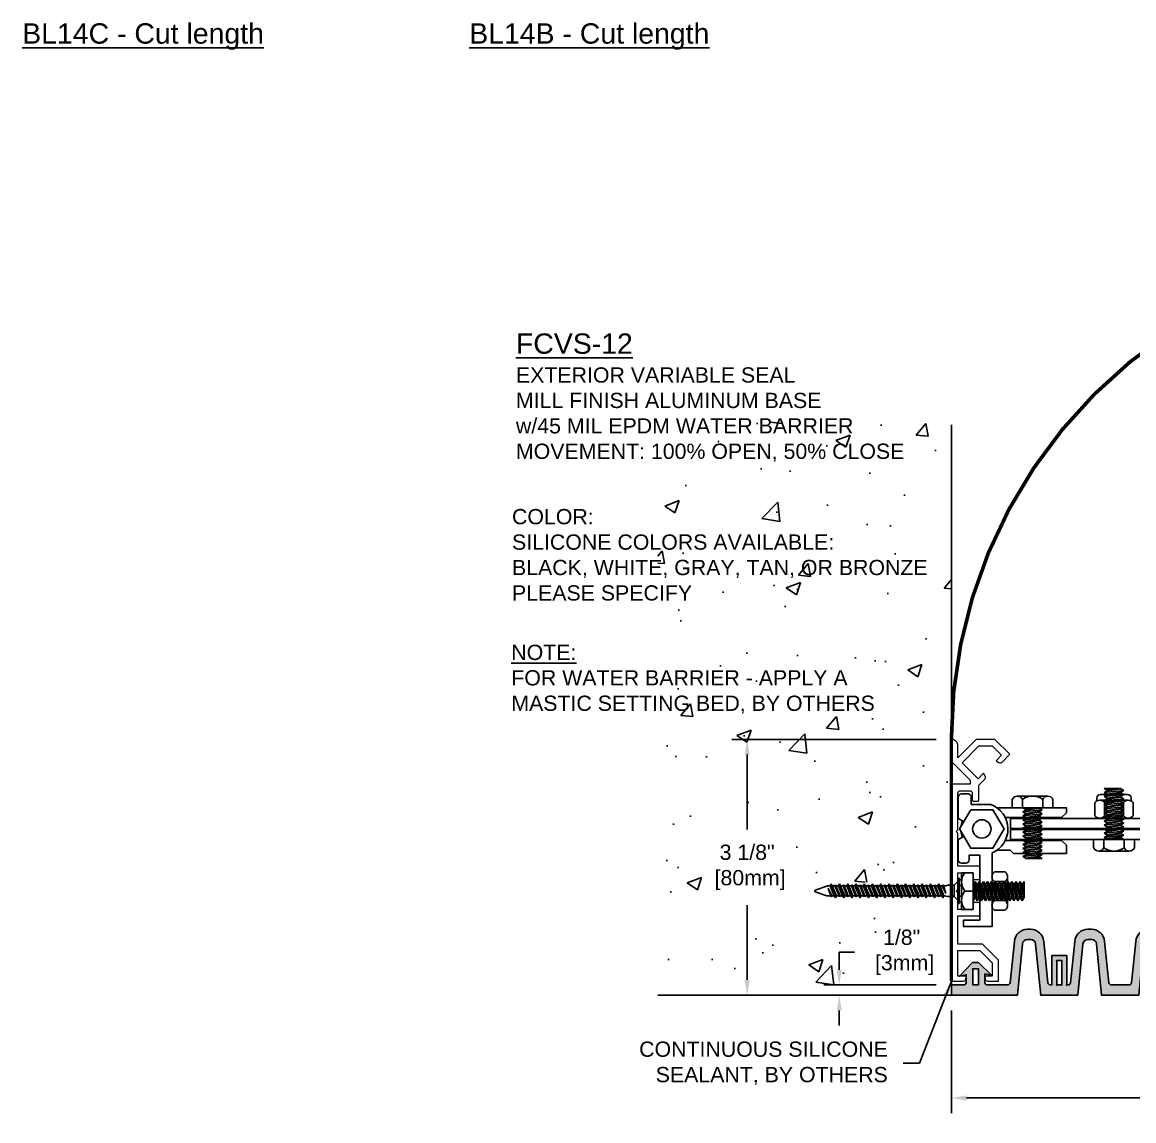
# Model space of a CAD drawing. Header units: inches. Extents: x 1.6 to 29.2, y -11.4 to 19.9.
# Drawn here: x 1.92 to 15.58, y -11.4 to 2.1 of the extents above; entities that cross this region are included whole.
import ezdxf

# ---------------------------------------------------------------- set-up
doc = ezdxf.new("R2010")
doc.units = ezdxf.units.IN
doc.header["$MEASUREMENT"] = 0
for name, color, linetype in [('Anchors', 4, 'Continuous'), ('Conditions', 1, 'Continuous'), ('Dimensions', 3, 'Continuous'), ('Fillers', 2, 'Continuous'), ('Metals', 7, 'Continuous'), ('Text', 2, 'Continuous')]:
    doc.layers.add(name, color=color, linetype=linetype)
doc.styles.add('Arial', font='arial.ttf')
doc.dimstyles.new('Arial', dxfattribs={"dimtxt": 0.1875, "dimasz": 0.1875, "dimexe": 0.1875, "dimexo": 0.1875, "dimgap": 0.1875, "dimtad": 0, "dimtih": 1, "dimtoh": 1, "dimdec": 4, "dimzin": 0, "dimdsep": 46, "dimlunit": 4, "dimtxsty": 'Arial', "dimcen": 0.1875, "dimadec": 0, "dimazin": 0, "dimtfac": 1, "dimtdec": 4, "dimtofl": 0, "dimtmove": 0, "dimatfit": 3, "dimfxl": 0, "dimfrac": 2, "dimtolj": 1, "dimtzin": 0, "dimarcsym": 0})

# ---------------------------------------------------------------- blocks, each defined once
blk = doc.blocks.new('*D0')
at = {"layer": 'Defpoints', "color": 0}
for p in [(13.334, -9.861), (25.334, -9.861), (25.334, -11.125)]:
    blk.add_point(p, dxfattribs=at)
at = {"layer": 'Dimensions', "color": 0, "lineweight": -2}
for p, q in [((13.334, -10.048), (13.334, -11.313)), ((25.334, -10.048), (25.334, -11.313)), ((13.522, -11.125), (18.582, -11.125)), ((25.147, -11.125), (20.087, -11.125))]:
    blk.add_line(p, q, dxfattribs=at)
at = {"layer": 'Dimensions', "color": 0}
for points in [[(13.522, -11.094), (13.522, -11.157), (13.334, -11.125)], [(25.147, -11.094), (25.147, -11.157), (25.334, -11.125)]]:
    blk.add_solid(points, dxfattribs=at)
at = {"layer": 'Dimensions', "color": 0, "insert": (19.334, -11.125), "char_height": 0.1875, "attachment_point": 5, "style": 'Arial'}
blk.add_mtext("\\A1;1'\\P [305mm]", dxfattribs=at)
blk = doc.blocks.new('*D1')
at = {"layer": 'Defpoints', "color": 0}
for p in [(11.956, -9.736), (13.334, -9.736), (13.334, -9.861)]:
    blk.add_point(p, dxfattribs=at)
at = {"layer": 'Dimensions', "color": 0, "lineweight": -2}
for p, q in [((11.956, -9.548), (11.956, -9.334)), ((11.956, -9.334), (12.143, -9.334)), ((13.147, -9.736), (11.768, -9.736)), ((13.147, -9.861), (11.768, -9.861)), ((11.956, -10.048), (11.956, -10.236))]:
    blk.add_line(p, q, dxfattribs=at)
at = {"layer": 'Dimensions', "color": 0}
for points in [[(11.925, -9.548), (11.987, -9.548), (11.956, -9.736)], [(11.925, -10.048), (11.987, -10.048), (11.956, -9.861)]]:
    blk.add_solid(points, dxfattribs=at)
at = {"layer": 'Dimensions', "color": 0, "insert": (12.723, -9.334), "char_height": 0.1875, "attachment_point": 5, "style": 'Arial'}
blk.add_mtext('\\A1;1/8"\\P [3mm]', dxfattribs=at)
blk = doc.blocks.new('*D2')
at = {"layer": 'Defpoints', "color": 0}
for p in [(10.824, -6.718), (13.334, -6.718), (13.334, -9.861)]:
    blk.add_point(p, dxfattribs=at)
at = {"layer": 'Dimensions', "color": 0, "lineweight": -2}
for p, q in [((13.147, -6.718), (10.637, -6.718)), ((10.824, -6.905), (10.824, -7.824)), ((10.824, -9.673), (10.824, -8.755)), ((13.147, -9.861), (10.637, -9.861))]:
    blk.add_line(p, q, dxfattribs=at)
at = {"layer": 'Dimensions', "color": 0}
for points in [[(10.793, -6.905), (10.856, -6.905), (10.824, -6.718)], [(10.793, -9.673), (10.856, -9.673), (10.824, -9.861)]]:
    blk.add_solid(points, dxfattribs=at)
at = {"layer": 'Dimensions', "color": 0, "insert": (10.824, -8.289), "char_height": 0.1875, "attachment_point": 5, "style": 'Arial'}
blk.add_mtext('\\A1;3 1/8"\\P [80mm]', dxfattribs=at)
blk = doc.blocks.new('VS600')
h = blk.add_hatch(color=256)
h.paths.add_polyline_path([(14.084, 0.748, -0.388264), (14.053, 0.776), (14.001, 1.289, 0.380339), (13.84, 1.432), (13.796, 1.432, 0.380339), (13.635, 1.289), (13.582, 0.776, -0.388264), (13.551, 0.748), (13.412, 0.748, -0.414214), (13.381, 0.779), (13.381, 0.873), (13.461, 0.858), (13.304, 1.023), (13.229, 1.023), (13.071, 0.868), (13.151, 0.883), (13.151, 0.779, -0.414214), (13.12, 0.748), (12.981, 0.748, -0.388264), (12.95, 0.776), (12.897, 1.289, 0.380339), (12.736, 1.432), (12.693, 1.432, 0.380339), (12.532, 1.289), (12.479, 0.776, -0.388264), (12.448, 0.748), (12.232, 0.748, -0.388264), (12.201, 0.776), (12.148, 1.289, 0.380339), (11.988, 1.432), (11.944, 1.432, 0.38034), (11.783, 1.289), (11.73, 0.776, -0.386279), (11.699, 0.748), (11.683, 0.748), (11.683, 1.11), (11.499, 1.11), (11.499, 0.748), (11.483, 0.748, -0.388264), (11.452, 0.776), (11.4, 1.289, 0.380339), (11.239, 1.432), (11.2, 1.432, 0.380339), (11.039, 1.289), (10.987, 0.776, -0.388264), (10.956, 0.748), (10.708, 0.748, -0.414214), (10.677, 0.779), (10.677, 0.883), (10.757, 0.868), (10.6, 1.023), (10.525, 1.023), (10.367, 0.858), (10.447, 0.873), (10.447, 0.779, -0.414214), (10.416, 0.748), (10.265, 0.748), (10.265, 0.623), (11.076, 0.623), (11.138, 1.251, -0.388879), (11.2, 1.307), (11.239, 1.307, -0.388879), (11.301, 1.251), (11.363, 0.623), (11.819, 0.623), (11.882, 1.251, -0.388879), (11.944, 1.307), (11.988, 1.307, -0.388879), (12.049, 1.251), (12.112, 0.623), (12.568, 0.623), (12.631, 1.251, -0.388879), (12.693, 1.307), (12.736, 1.307, -0.388879), (12.798, 1.251), (12.861, 0.623), (13.671, 0.623), (13.734, 1.251, -0.388879), (13.796, 1.307), (13.84, 1.307, -0.388879), (13.901, 1.251), (13.964, 0.623), (14.42, 0.623), (14.483, 1.251, -0.388879), (14.545, 1.307), (14.588, 1.307, -0.388879), (14.65, 1.251), (14.713, 0.623), (15.169, 0.623), (15.232, 1.251, -0.388879), (15.293, 1.307), (15.332, 1.307, -0.388879), (15.394, 1.251), (15.456, 0.623), (16.267, 0.623), (16.267, 0.748), (16.116, 0.748, -0.414214), (16.085, 0.779), (16.085, 0.873), (16.165, 0.858), (16.008, 1.023), (15.933, 1.023), (15.775, 0.868), (15.855, 0.883), (15.855, 0.779, -0.414214), (15.824, 0.748), (15.576, 0.748, -0.388264), (15.545, 0.776), (15.493, 1.289, 0.380339), (15.332, 1.432), (15.293, 1.432, 0.380339), (15.133, 1.289), (15.08, 0.776, -0.388264), (15.049, 0.748), (15.033, 0.748), (15.033, 1.11), (14.849, 1.11), (14.849, 0.748), (14.833, 0.748, -0.386279), (14.802, 0.776), (14.749, 1.289, 0.38034), (14.588, 1.432), (14.545, 1.432, 0.380339), (14.384, 1.289), (14.331, 0.776, -0.388264), (14.3, 0.748)])
h.paths.add_polyline_path([(14.911, 0.748), (14.971, 0.748), (14.971, 1.048), (14.911, 1.048)], flags=17)
h.paths.add_polyline_path([(13.301, 0.748), (13.301, 0.948), (13.231, 0.948), (13.231, 0.748)], flags=17)
h.paths.add_polyline_path([(15.935, 0.748), (16.005, 0.748), (16.005, 0.948), (15.935, 0.948)], flags=17)
h.paths.add_polyline_path([(11.621, 0.748), (11.621, 1.048), (11.561, 1.048), (11.561, 0.748)], flags=17)
h.paths.add_polyline_path([(10.597, 0.748), (10.597, 0.948), (10.527, 0.948), (10.527, 0.748)], flags=17)
blk.add_lwpolyline([(14.833, 0.748, -0.386279), (14.802, 0.776), (14.75, 1.284, 0.388879), (14.588, 1.432), (14.545, 1.432, 0.388879), (14.383, 1.284), (14.331, 0.776, -0.388264), (14.3, 0.748), (14.084, 0.748, -0.388264), (14.053, 0.776), (14.001, 1.284, 0.388879), (13.84, 1.432), (13.796, 1.432, 0.388879), (13.634, 1.284), (13.582, 0.776, -0.388264), (13.551, 0.748), (13.412, 0.748, -0.414214), (13.381, 0.779), (13.381, 0.873), (13.461, 0.858), (13.304, 1.023), (13.229, 1.023), (13.071, 0.868), (13.151, 0.883), (13.151, 0.779, -0.414214), (13.12, 0.748), (12.981, 0.748, -0.388264), (12.95, 0.776), (12.898, 1.284, 0.388879), (12.736, 1.432), (12.693, 1.432, 0.388879), (12.531, 1.284), (12.479, 0.776, -0.388264), (12.448, 0.748), (12.232, 0.748, -0.388264), (12.201, 0.776), (12.149, 1.284, 0.388879), (11.988, 1.432), (11.944, 1.432, 0.388879), (11.782, 1.284), (11.73, 0.776, -0.386279), (11.699, 0.748), (11.683, 0.748), (11.683, 1.11), (11.499, 1.11), (11.499, 0.748), (11.483, 0.748, -0.388264), (11.452, 0.776), (11.4, 1.284, 0.388879), (11.239, 1.432), (11.2, 1.432, 0.388879), (11.039, 1.284), (10.987, 0.776, -0.388264), (10.956, 0.748), (10.708, 0.748, -0.414214), (10.677, 0.779), (10.677, 0.883), (10.757, 0.868), (10.6, 1.023), (10.525, 1.023), (10.367, 0.858), (10.447, 0.873), (10.447, 0.779, -0.414214), (10.416, 0.748), (10.265, 0.748), (10.265, 0.623), (11.076, 0.623), (11.138, 1.251, -0.388879), (11.2, 1.307), (11.239, 1.307, -0.388879), (11.301, 1.251), (11.363, 0.623), (11.819, 0.623), (11.882, 1.251, -0.388879), (11.944, 1.307), (11.988, 1.307, -0.388879), (12.049, 1.251), (12.112, 0.623), (12.568, 0.623), (12.631, 1.251, -0.388879), (12.693, 1.307), (12.736, 1.307, -0.388879), (12.798, 1.251), (12.861, 0.623), (13.671, 0.623), (13.734, 1.251, -0.388879), (13.796, 1.307), (13.84, 1.307, -0.388879), (13.901, 1.251), (13.964, 0.623), (14.42, 0.623), (14.483, 1.251, -0.388879), (14.545, 1.307), (14.588, 1.307, -0.388879), (14.65, 1.251), (14.713, 0.623), (15.169, 0.623), (15.232, 1.251, -0.388879), (15.293, 1.307), (15.332, 1.307, -0.388879), (15.394, 1.251), (15.456, 0.623), (16.267, 0.623), (16.267, 0.748), (16.116, 0.748, -0.414214), (16.085, 0.779), (16.085, 0.873), (16.165, 0.858), (16.008, 1.023), (15.933, 1.023), (15.775, 0.868), (15.855, 0.883), (15.855, 0.779, -0.414214), (15.824, 0.748), (15.576, 0.748, -0.388264), (15.545, 0.776), (15.493, 1.284, 0.388879), (15.332, 1.432), (15.293, 1.432, 0.388879), (15.132, 1.284), (15.08, 0.776, -0.388264), (15.049, 0.748), (15.033, 0.748), (15.033, 1.11), (14.849, 1.11), (14.849, 0.748)], format="xyb", close=True)
for points in [[(11.561, 0.748), (11.621, 0.748), (11.621, 1.048), (11.561, 1.048)], [(14.971, 0.748), (14.911, 0.748), (14.911, 1.048), (14.971, 1.048)], [(10.527, 0.748), (10.597, 0.748), (10.597, 0.948), (10.527, 0.948)], [(13.301, 0.748), (13.231, 0.748), (13.231, 0.948), (13.301, 0.948)], [(16.005, 0.748), (15.935, 0.748), (15.935, 0.948), (16.005, 0.948)]]:
    blk.add_lwpolyline(points, close=True)
at = {"color": 0, "linetype": 'ByBlock'}
for p in [(11.825, 1.381), (12.037, 1.282), (14.483, 1.251), (11.683, 1.11), (11.561, 1.048), (11.621, 1.048), (10.367, 0.858), (10.757, 0.868), (11.561, 0.748), (11.561, 0.748), (11.561, 0.748), (11.621, 0.748), (11.621, 0.748), (11.683, 0.748), (11.683, 0.748), (10.265, 0.623), (10.265, 0.623), (11.076, 0.623), (11.076, 0.623), (11.363, 0.623), (11.363, 0.623), (12.112, 0.623), (12.112, 0.623), (12.568, 0.623), (12.568, 0.623), (12.861, 0.623), (12.861, 0.623), (13.671, 0.623), (13.964, 0.623), (14.42, 0.623), (14.42, 0.623), (14.42, 0.623), (14.713, 0.623), (14.713, 0.623), (15.169, 0.623), (15.169, 0.623), (15.456, 0.623), (16.267, 0.623)]:
    blk.add_point(p, dxfattribs=at)
blk = doc.blocks.new('H1458S')
for p, q in [((-0.188, 0.144), (0.187, 0.144)), ((-0.25, 0.104), (-0.25, 0)), ((-0.25, 0), (0.25, 0)), ((-0.125, 0), (-0.125, 0.104)), ((-0.119, 0), (-0.085, -0.02)), ((-0.085, -0.02), (0.048, 0)), ((0.125, 0), (0.125, 0.104)), ((0.25, 0.104), (0.25, 0)), ((-0.119, -0.05), (0.119, -0.025)), ((-0.119, -0.05), (-0.085, -0.03)), ((-0.119, -0.05), (-0.085, -0.07)), ((-0.119, -0.1), (0.119, -0.075)), ((-0.119, -0.1), (-0.085, -0.08)), ((-0.119, -0.1), (-0.085, -0.12)), ((-0.119, -0.15), (0.119, -0.125)), ((-0.119, -0.15), (-0.085, -0.13)), ((-0.085, -0.03), (0.085, -0.005)), ((-0.085, -0.02), (-0.085, -0.03)), ((-0.085, -0.07), (0.085, -0.045)), ((-0.085, -0.08), (0.085, -0.055)), ((-0.085, -0.07), (-0.085, -0.08)), ((-0.085, -0.12), (0.085, -0.095)), ((-0.085, -0.13), (0.085, -0.105)), ((-0.085, -0.12), (-0.085, -0.13)), ((0.094, 0), (0.085, -0.005)), ((0.119, -0.025), (0.085, -0.005)), ((0.119, -0.025), (0.085, -0.045)), ((0.085, -0.045), (0.085, -0.055)), ((0.119, -0.075), (0.085, -0.055)), ((0.119, -0.075), (0.085, -0.095)), ((0.085, -0.095), (0.085, -0.105)), ((0.119, -0.125), (0.085, -0.105)), ((0.119, -0.125), (0.085, -0.145)), ((-0.119, -0.15), (-0.085, -0.17)), ((-0.119, -0.2), (0.119, -0.175)), ((-0.119, -0.2), (-0.085, -0.18)), ((-0.119, -0.2), (-0.085, -0.22)), ((-0.119, -0.25), (0.119, -0.225)), ((-0.119, -0.25), (-0.085, -0.23)), ((-0.119, -0.25), (-0.085, -0.27)), ((-0.085, -0.17), (0.085, -0.145)), ((-0.085, -0.18), (0.085, -0.155)), ((-0.085, -0.17), (-0.085, -0.18)), ((-0.085, -0.22), (0.085, -0.195)), ((-0.085, -0.23), (0.085, -0.205)), ((-0.085, -0.22), (-0.085, -0.23)), ((-0.085, -0.27), (0.085, -0.245)), ((-0.085, -0.28), (0.085, -0.255)), ((-0.085, -0.27), (-0.085, -0.28)), ((0.085, -0.145), (0.085, -0.155)), ((0.119, -0.175), (0.085, -0.155)), ((0.119, -0.175), (0.085, -0.195)), ((0.085, -0.195), (0.085, -0.205)), ((0.119, -0.225), (0.085, -0.205)), ((0.119, -0.225), (0.085, -0.245)), ((0.085, -0.245), (0.085, -0.255)), ((0.119, -0.275), (0.085, -0.255)), ((-0.119, -0.3), (0.119, -0.275)), ((-0.119, -0.3), (-0.085, -0.28)), ((-0.119, -0.3), (-0.085, -0.32)), ((-0.119, -0.35), (0.119, -0.325)), ((-0.119, -0.35), (-0.085, -0.33)), ((-0.119, -0.35), (-0.085, -0.37)), ((-0.119, -0.4), (0.119, -0.375)), ((-0.119, -0.4), (-0.085, -0.38)), ((-0.119, -0.4), (-0.085, -0.42)), ((-0.085, -0.32), (0.085, -0.295)), ((-0.085, -0.33), (0.085, -0.305)), ((-0.085, -0.32), (-0.085, -0.33)), ((-0.085, -0.37), (0.085, -0.345)), ((-0.085, -0.38), (0.085, -0.355)), ((-0.085, -0.37), (-0.085, -0.38)), ((-0.085, -0.42), (0.085, -0.395)), ((-0.085, -0.43), (0.085, -0.405)), ((0.119, -0.275), (0.085, -0.295)), ((0.085, -0.295), (0.085, -0.305)), ((0.119, -0.325), (0.085, -0.305)), ((0.119, -0.325), (0.085, -0.345)), ((0.085, -0.345), (0.085, -0.355)), ((0.119, -0.375), (0.085, -0.355)), ((0.119, -0.375), (0.085, -0.395)), ((0.085, -0.395), (0.085, -0.405)), ((0.119, -0.425), (0.085, -0.405)), ((-0.119, -0.45), (0.119, -0.425)), ((-0.119, -0.45), (-0.085, -0.43)), ((-0.119, -0.45), (-0.085, -0.47)), ((-0.119, -0.5), (0.119, -0.475)), ((-0.119, -0.5), (-0.085, -0.48)), ((-0.119, -0.5), (-0.085, -0.52)), ((-0.119, -0.55), (0.119, -0.525)), ((-0.119, -0.55), (-0.085, -0.53)), ((-0.085, -0.42), (-0.085, -0.43)), ((-0.085, -0.47), (0.085, -0.445)), ((-0.085, -0.48), (0.085, -0.455)), ((-0.085, -0.47), (-0.085, -0.48)), ((-0.085, -0.52), (0.085, -0.495)), ((-0.085, -0.53), (0.085, -0.505)), ((-0.085, -0.52), (-0.085, -0.53)), ((-0.085, -0.57), (0.085, -0.545)), ((0.119, -0.425), (0.085, -0.445)), ((0.085, -0.445), (0.085, -0.455)), ((0.119, -0.475), (0.085, -0.455)), ((0.119, -0.475), (0.085, -0.495)), ((0.085, -0.495), (0.085, -0.505)), ((0.119, -0.525), (0.085, -0.505)), ((0.119, -0.525), (0.085, -0.545)), ((0.085, -0.545), (0.085, -0.555)), ((-0.119, -0.55), (-0.085, -0.57)), ((-0.119, -0.6), (0.119, -0.575)), ((-0.119, -0.6), (-0.085, -0.58)), ((-0.119, -0.6), (-0.085, -0.62)), ((-0.085, -0.58), (0.085, -0.555)), ((-0.085, -0.57), (-0.085, -0.58)), ((-0.085, -0.62), (0.085, -0.595)), ((-0.085, -0.62), (-0.085, -0.625)), ((-0.085, -0.625), (0.119, -0.625)), ((-0.048, -0.625), (0.085, -0.605)), ((0.119, -0.575), (0.085, -0.555)), ((0.119, -0.575), (0.085, -0.595)), ((0.085, -0.595), (0.085, -0.605)), ((0.119, -0.625), (0.085, -0.605))]:
    blk.add_line(p, q)
for centre, radius, start, end in [((-0.188, 0.075), 0.0688, 24.7615, 155.2385), ((0, -0.071), 0.215, 54.5107, 125.4893), ((0.187, 0.075), 0.0688, 24.7615, 155.2385)]:
    blk.add_arc(centre, radius, start, end)
blk = doc.blocks.new('HN14S')
for p, q in [((-0.176, 0), (0.176, 0)), ((-0.234, -0.161), (-0.234, -0.03)), ((-0.117, -0.161), (-0.117, -0.03)), ((0.117, -0.161), (0.117, -0.03)), ((0.235, -0.161), (0.235, -0.03)), ((-0.176, -0.191), (0.176, -0.191))]:
    blk.add_line(p, q)
for centre, radius, start, end in [((-0.176, -0.072), 0.0723, 35.7751, 144.2249), ((0, -0.244), 0.244, 61.2813, 118.7187), ((0.176, -0.072), 0.0723, 35.7751, 144.2249), ((-0.176, -0.119), 0.0723, 215.7751, 324.2249), ((0, 0.053), 0.244, 241.2813, 298.7187), ((0.176, -0.119), 0.0723, 215.7751, 324.2249)]:
    blk.add_arc(centre, radius, start, end)
blk = doc.blocks.new('H1458 TURNED')
for p, q in [((2.003, 22.663), (1.859, 22.663)), ((1.859, 22.213), (1.859, 22.663)), ((2.003, 22.213), (2.003, 22.663)), ((2.028, 22.557), (2.009, 22.523)), ((2.028, 22.557), (2.048, 22.523)), ((2.053, 22.319), (2.028, 22.557)), ((2.078, 22.557), (2.059, 22.523)), ((2.078, 22.557), (2.098, 22.523)), ((2.103, 22.319), (2.078, 22.557)), ((2.128, 22.557), (2.109, 22.523)), ((2.128, 22.557), (2.148, 22.523)), ((2.153, 22.319), (2.128, 22.557)), ((2.178, 22.557), (2.159, 22.523)), ((2.178, 22.557), (2.198, 22.523)), ((2.203, 22.319), (2.178, 22.557)), ((2.228, 22.557), (2.209, 22.523)), ((2.228, 22.557), (2.248, 22.523)), ((2.253, 22.319), (2.228, 22.557)), ((2.278, 22.557), (2.259, 22.523)), ((2.278, 22.557), (2.298, 22.523)), ((2.303, 22.319), (2.278, 22.557)), ((2.328, 22.557), (2.309, 22.523)), ((2.328, 22.557), (2.348, 22.523)), ((2.353, 22.319), (2.328, 22.557)), ((2.378, 22.557), (2.359, 22.523)), ((2.378, 22.557), (2.398, 22.523)), ((2.403, 22.319), (2.378, 22.557)), ((2.428, 22.557), (2.409, 22.523)), ((2.428, 22.557), (2.448, 22.523)), ((2.453, 22.319), (2.428, 22.557)), ((2.478, 22.557), (2.459, 22.523)), ((2.478, 22.557), (2.498, 22.523)), ((2.503, 22.319), (2.478, 22.557)), ((2.528, 22.557), (2.509, 22.523)), ((2.528, 22.557), (2.548, 22.523)), ((2.553, 22.319), (2.528, 22.557)), ((2.578, 22.557), (2.559, 22.523)), ((2.578, 22.557), (2.598, 22.523)), ((2.603, 22.319), (2.578, 22.557)), ((2.628, 22.557), (2.609, 22.523)), ((2.628, 22.353), (2.628, 22.557)), ((1.899, 22.438), (2.003, 22.438)), ((2.003, 22.532), (2.009, 22.523)), ((2.023, 22.353), (2.003, 22.486)), ((2.034, 22.353), (2.009, 22.523)), ((2.073, 22.353), (2.048, 22.523)), ((2.048, 22.523), (2.059, 22.523)), ((2.084, 22.353), (2.059, 22.523)), ((2.123, 22.353), (2.098, 22.523)), ((2.098, 22.523), (2.109, 22.523)), ((2.134, 22.353), (2.109, 22.523)), ((2.173, 22.353), (2.148, 22.523)), ((2.148, 22.523), (2.159, 22.523)), ((2.184, 22.353), (2.159, 22.523)), ((2.223, 22.353), (2.198, 22.523)), ((2.198, 22.523), (2.209, 22.523)), ((2.234, 22.353), (2.209, 22.523)), ((2.273, 22.353), (2.248, 22.523)), ((2.248, 22.523), (2.259, 22.523)), ((2.284, 22.353), (2.259, 22.523)), ((2.298, 22.523), (2.309, 22.523)), ((2.323, 22.353), (2.298, 22.523)), ((2.334, 22.353), (2.309, 22.523)), ((2.373, 22.353), (2.348, 22.523)), ((2.348, 22.523), (2.359, 22.523)), ((2.384, 22.353), (2.359, 22.523)), ((2.423, 22.353), (2.398, 22.523)), ((2.398, 22.523), (2.409, 22.523)), ((2.434, 22.353), (2.409, 22.523)), ((2.473, 22.353), (2.448, 22.523)), ((2.448, 22.523), (2.459, 22.523)), ((2.484, 22.353), (2.459, 22.523)), ((2.523, 22.353), (2.498, 22.523)), ((2.498, 22.523), (2.509, 22.523)), ((2.534, 22.353), (2.509, 22.523)), ((2.573, 22.353), (2.548, 22.523)), ((2.548, 22.523), (2.559, 22.523)), ((2.584, 22.353), (2.559, 22.523)), ((2.598, 22.523), (2.609, 22.523)), ((2.623, 22.353), (2.598, 22.523)), ((2.628, 22.389), (2.609, 22.523)), ((2.003, 22.319), (2.023, 22.353)), ((2.023, 22.353), (2.034, 22.353)), ((2.053, 22.319), (2.034, 22.353)), ((2.053, 22.319), (2.073, 22.353)), ((2.073, 22.353), (2.084, 22.353)), ((2.103, 22.319), (2.084, 22.353)), ((2.103, 22.319), (2.123, 22.353)), ((2.123, 22.353), (2.134, 22.353)), ((2.153, 22.319), (2.134, 22.353)), ((2.153, 22.319), (2.173, 22.353)), ((2.173, 22.353), (2.184, 22.353)), ((2.203, 22.319), (2.184, 22.353)), ((2.203, 22.319), (2.223, 22.353)), ((2.223, 22.353), (2.234, 22.353)), ((2.253, 22.319), (2.234, 22.353)), ((2.253, 22.319), (2.273, 22.353)), ((2.273, 22.353), (2.284, 22.353)), ((2.303, 22.319), (2.284, 22.353)), ((2.303, 22.319), (2.323, 22.353)), ((2.323, 22.353), (2.334, 22.353)), ((2.353, 22.319), (2.334, 22.353)), ((2.353, 22.319), (2.373, 22.353)), ((2.373, 22.353), (2.384, 22.353)), ((2.403, 22.319), (2.384, 22.353)), ((2.403, 22.319), (2.423, 22.353)), ((2.423, 22.353), (2.434, 22.353)), ((2.453, 22.319), (2.434, 22.353)), ((2.453, 22.319), (2.473, 22.353)), ((2.473, 22.353), (2.484, 22.353)), ((2.503, 22.319), (2.484, 22.353)), ((2.503, 22.319), (2.523, 22.353)), ((2.523, 22.353), (2.534, 22.353)), ((2.553, 22.319), (2.534, 22.353)), ((2.553, 22.319), (2.573, 22.353)), ((2.573, 22.353), (2.584, 22.353)), ((2.603, 22.319), (2.584, 22.353)), ((2.603, 22.319), (2.623, 22.353)), ((2.623, 22.353), (2.628, 22.353)), ((2.003, 22.213), (1.859, 22.213)), ((2.003, 22.213), (1.899, 22.213))]:
    blk.add_line(p, q)
for centre in [(2.036, 22.551), (2.036, 22.326)]:
    blk.add_arc(centre, 0.177, 140.4539, 219.5461)
blk = doc.blocks.new('TH316134 BEYOND')
for p, q in [((-0.157, 0.019), (0.157, 0.019)), ((-0.157, 0), (-0.157, 0.019)), ((-0.157, 0), (0.157, 0)), ((-0.135, 0.029), (-0.134, 0.046)), ((-0.115, 0), (-0.07, -0.045)), ((-0.065, 0.019), (-0.065, 0.046)), ((0.064, 0.019), (0.064, 0.046)), ((0.115, 0), (0.07, -0.045)), ((0.135, 0.029), (0.134, 0.046)), ((0.157, 0.019), (0.157, 0)), ((-0.07, -0.045), (0.07, -0.045)), ((-0.07, -0.045), (-0.07, -0.112)), ((-0.069, -0.122), (-0.063, -0.148)), ((0.069, -0.122), (0.063, -0.148)), ((0.07, -0.045), (0.07, -0.112)), ((-0.086, -0.234), (0.086, -0.184)), ((-0.086, -0.234), (-0.062, -0.221)), ((-0.086, -0.234), (-0.062, -0.247)), ((-0.074, -0.184), (0.032, -0.147)), ((-0.074, -0.184), (-0.062, -0.177)), ((-0.074, -0.184), (-0.062, -0.19)), ((-0.074, -0.285), (0.074, -0.234)), ((0.032, -0.147), (-0.062, -0.19)), ((-0.062, -0.177), (0.032, -0.147)), ((-0.062, -0.157), (-0.062, -0.177)), ((0.062, -0.171), (-0.062, -0.221)), ((-0.062, -0.19), (-0.062, -0.221)), ((0.062, -0.197), (-0.062, -0.247)), ((-0.062, -0.279), (0.062, -0.228)), ((0.062, -0.241), (-0.062, -0.291)), ((-0.062, -0.247), (-0.062, -0.279)), ((0.062, -0.272), (-0.062, -0.323)), ((0.062, -0.157), (0.062, -0.171)), ((0.086, -0.184), (0.062, -0.171)), ((0.086, -0.184), (0.062, -0.197)), ((0.062, -0.197), (0.062, -0.228)), ((0.074, -0.234), (0.062, -0.228)), ((0.074, -0.234), (0.062, -0.241)), ((0.062, -0.241), (0.062, -0.272)), ((0.086, -0.285), (0.062, -0.272)), ((-0.086, -0.336), (0.086, -0.285)), ((-0.086, -0.336), (-0.062, -0.323)), ((-0.086, -0.336), (-0.062, -0.349)), ((-0.086, -0.437), (0.086, -0.387)), ((-0.074, -0.285), (-0.062, -0.279)), ((-0.074, -0.285), (-0.062, -0.291)), ((-0.074, -0.387), (0.074, -0.336)), ((-0.074, -0.387), (-0.062, -0.381)), ((-0.074, -0.387), (-0.062, -0.393)), ((-0.062, -0.291), (-0.062, -0.323)), ((0.062, -0.298), (-0.062, -0.349)), ((-0.062, -0.381), (0.062, -0.33)), ((0.062, -0.342), (-0.062, -0.393)), ((-0.062, -0.349), (-0.062, -0.381)), ((0.062, -0.374), (-0.062, -0.425)), ((-0.062, -0.393), (-0.062, -0.425)), ((0.062, -0.4), (-0.062, -0.45)), ((0.086, -0.285), (0.062, -0.298)), ((0.062, -0.298), (0.062, -0.33)), ((0.074, -0.336), (0.062, -0.33)), ((0.074, -0.336), (0.062, -0.342)), ((0.062, -0.342), (0.062, -0.374)), ((0.086, -0.387), (0.062, -0.374)), ((0.086, -0.387), (0.062, -0.4)), ((0.062, -0.4), (0.062, -0.431)), ((-0.086, -0.437), (-0.062, -0.425)), ((-0.086, -0.437), (-0.062, -0.45)), ((-0.086, -0.539), (0.086, -0.488)), ((-0.086, -0.539), (-0.062, -0.526)), ((-0.086, -0.539), (-0.062, -0.552)), ((-0.074, -0.488), (0.074, -0.437)), ((-0.074, -0.488), (-0.062, -0.482)), ((-0.074, -0.488), (-0.062, -0.494)), ((-0.074, -0.59), (0.074, -0.539)), ((-0.062, -0.482), (0.062, -0.431)), ((0.062, -0.444), (-0.062, -0.494)), ((-0.062, -0.45), (-0.062, -0.482)), ((0.062, -0.475), (-0.062, -0.526)), ((-0.062, -0.494), (-0.062, -0.526)), ((0.062, -0.501), (-0.062, -0.552)), ((-0.062, -0.584), (0.062, -0.533)), ((0.062, -0.545), (-0.062, -0.596)), ((0.074, -0.437), (0.062, -0.431)), ((0.074, -0.437), (0.062, -0.444)), ((0.062, -0.444), (0.062, -0.475)), ((0.086, -0.488), (0.062, -0.475)), ((0.086, -0.488), (0.062, -0.501)), ((0.062, -0.501), (0.062, -0.533)), ((0.074, -0.539), (0.062, -0.533)), ((0.074, -0.539), (0.062, -0.545)), ((0.062, -0.545), (0.062, -0.577)), ((-0.086, -0.641), (0.086, -0.59)), ((-0.086, -0.641), (-0.062, -0.628)), ((-0.086, -0.641), (-0.062, -0.654)), ((-0.074, -0.59), (-0.062, -0.584)), ((-0.074, -0.59), (-0.062, -0.596)), ((-0.074, -0.691), (0.074, -0.641)), ((-0.062, -0.552), (-0.062, -0.584)), ((0.062, -0.577), (-0.062, -0.628)), ((-0.062, -0.596), (-0.062, -0.628)), ((0.062, -0.603), (-0.062, -0.654)), ((-0.062, -0.685), (0.062, -0.634)), ((0.062, -0.647), (-0.062, -0.698)), ((-0.062, -0.654), (-0.062, -0.685)), ((0.062, -0.678), (-0.062, -0.729)), ((0.086, -0.59), (0.062, -0.577)), ((0.086, -0.59), (0.062, -0.603)), ((0.062, -0.603), (0.062, -0.634)), ((0.074, -0.641), (0.062, -0.634)), ((0.074, -0.641), (0.062, -0.647)), ((0.062, -0.647), (0.062, -0.678)), ((0.086, -0.691), (0.062, -0.678)), ((-0.086, -0.742), (0.086, -0.691)), ((-0.086, -0.742), (-0.062, -0.729)), ((-0.086, -0.742), (-0.062, -0.755)), ((-0.086, -0.844), (0.086, -0.793)), ((-0.074, -0.691), (-0.062, -0.685)), ((-0.074, -0.691), (-0.062, -0.698)), ((-0.074, -0.793), (0.074, -0.742)), ((-0.074, -0.793), (-0.062, -0.787)), ((-0.074, -0.793), (-0.062, -0.799)), ((-0.062, -0.698), (-0.062, -0.729)), ((0.062, -0.704), (-0.062, -0.755)), ((-0.062, -0.787), (0.062, -0.736)), ((0.062, -0.748), (-0.062, -0.799)), ((-0.062, -0.755), (-0.062, -0.787)), ((0.062, -0.78), (-0.062, -0.831)), ((-0.062, -0.799), (-0.062, -0.831)), ((0.062, -0.806), (-0.062, -0.857)), ((0.086, -0.691), (0.062, -0.704)), ((0.062, -0.704), (0.062, -0.736)), ((0.074, -0.742), (0.062, -0.736)), ((0.074, -0.742), (0.062, -0.748)), ((0.062, -0.748), (0.062, -0.78)), ((0.086, -0.793), (0.062, -0.78)), ((0.086, -0.793), (0.062, -0.806)), ((0.062, -0.806), (0.062, -0.838)), ((-0.086, -0.844), (-0.062, -0.831)), ((-0.086, -0.844), (-0.062, -0.857)), ((-0.086, -0.945), (0.086, -0.895)), ((-0.086, -0.945), (-0.062, -0.932)), ((-0.086, -0.945), (-0.062, -0.958)), ((-0.074, -0.895), (0.074, -0.844)), ((-0.074, -0.895), (-0.062, -0.888)), ((-0.074, -0.895), (-0.062, -0.901)), ((-0.074, -0.996), (0.074, -0.945)), ((-0.062, -0.888), (0.062, -0.838)), ((0.062, -0.85), (-0.062, -0.901)), ((-0.062, -0.857), (-0.062, -0.888)), ((0.062, -0.882), (-0.062, -0.932)), ((-0.062, -0.901), (-0.062, -0.932)), ((0.062, -0.907), (-0.062, -0.958)), ((-0.062, -0.99), (0.062, -0.939)), ((0.062, -0.951), (-0.062, -1.002)), ((0.074, -0.844), (0.062, -0.838)), ((0.074, -0.844), (0.062, -0.85)), ((0.062, -0.85), (0.062, -0.882)), ((0.086, -0.895), (0.062, -0.882)), ((0.086, -0.895), (0.062, -0.907)), ((0.062, -0.907), (0.062, -0.939)), ((0.074, -0.945), (0.062, -0.939)), ((0.074, -0.945), (0.062, -0.951)), ((0.062, -0.951), (0.062, -0.983)), ((-0.086, -1.047), (0.086, -0.996)), ((-0.086, -1.047), (-0.062, -1.034)), ((-0.086, -1.047), (-0.062, -1.06)), ((-0.074, -0.996), (-0.062, -0.99)), ((-0.074, -0.996), (-0.062, -1.002)), ((-0.074, -1.098), (0.074, -1.047)), ((-0.074, -1.098), (-0.062, -1.091)), ((-0.062, -0.958), (-0.062, -0.99)), ((0.062, -0.983), (-0.062, -1.034)), ((-0.062, -1.002), (-0.062, -1.034)), ((0.062, -1.009), (-0.062, -1.06)), ((-0.062, -1.091), (0.062, -1.041)), ((0.062, -1.053), (-0.062, -1.104)), ((-0.062, -1.06), (-0.062, -1.091)), ((0.062, -1.085), (-0.062, -1.136)), ((0.086, -0.996), (0.062, -0.983)), ((0.086, -0.996), (0.062, -1.009)), ((0.062, -1.009), (0.062, -1.041)), ((0.074, -1.047), (0.062, -1.041)), ((0.074, -1.047), (0.062, -1.053)), ((0.062, -1.053), (0.062, -1.085)), ((0.086, -1.098), (0.062, -1.085)), ((-0.086, -1.148), (0.086, -1.098)), ((-0.086, -1.148), (-0.062, -1.136)), ((-0.086, -1.148), (-0.062, -1.161)), ((-0.086, -1.25), (0.086, -1.199)), ((-0.074, -1.098), (-0.062, -1.104)), ((-0.074, -1.199), (0.074, -1.148)), ((-0.074, -1.199), (-0.062, -1.193)), ((-0.074, -1.199), (-0.062, -1.205)), ((-0.062, -1.104), (-0.062, -1.136)), ((0.062, -1.111), (-0.062, -1.161)), ((-0.062, -1.193), (0.062, -1.142)), ((0.062, -1.155), (-0.062, -1.205)), ((-0.062, -1.161), (-0.062, -1.193)), ((0.062, -1.186), (-0.062, -1.237)), ((-0.062, -1.205), (-0.062, -1.237)), ((0.062, -1.212), (-0.062, -1.263)), ((0.086, -1.098), (0.062, -1.111)), ((0.062, -1.111), (0.062, -1.142)), ((0.074, -1.148), (0.062, -1.142)), ((0.074, -1.148), (0.062, -1.155)), ((0.062, -1.155), (0.062, -1.186)), ((0.086, -1.199), (0.062, -1.186)), ((0.086, -1.199), (0.062, -1.212)), ((0.062, -1.212), (0.062, -1.244)), ((-0.086, -1.25), (-0.062, -1.237)), ((-0.086, -1.25), (-0.062, -1.263)), ((-0.086, -1.352), (0.086, -1.301)), ((-0.086, -1.352), (-0.062, -1.339)), ((-0.086, -1.352), (-0.062, -1.364)), ((-0.074, -1.301), (0.074, -1.25)), ((-0.074, -1.301), (-0.062, -1.295)), ((-0.074, -1.301), (-0.062, -1.307)), ((-0.074, -1.402), (0.074, -1.352)), ((-0.062, -1.295), (0.062, -1.244)), ((0.062, -1.256), (-0.062, -1.307)), ((-0.062, -1.263), (-0.062, -1.295)), ((0.062, -1.288), (-0.062, -1.339)), ((-0.062, -1.307), (-0.062, -1.339)), ((0.062, -1.314), (-0.062, -1.364)), ((-0.062, -1.396), (0.062, -1.345)), ((0.062, -1.358), (-0.062, -1.409)), ((-0.062, -1.364), (-0.062, -1.396)), ((0.074, -1.25), (0.062, -1.244)), ((0.074, -1.25), (0.062, -1.256)), ((0.062, -1.256), (0.062, -1.288)), ((0.086, -1.301), (0.062, -1.288)), ((0.086, -1.301), (0.062, -1.314)), ((0.062, -1.314), (0.062, -1.345)), ((0.074, -1.352), (0.062, -1.345)), ((0.074, -1.352), (0.062, -1.358)), ((0.062, -1.358), (0.062, -1.389)), ((-0.086, -1.453), (0.086, -1.402)), ((-0.086, -1.453), (-0.062, -1.44)), ((-0.086, -1.453), (-0.062, -1.466)), ((-0.074, -1.402), (-0.062, -1.396)), ((-0.074, -1.402), (-0.062, -1.409)), ((-0.074, -1.504), (0.074, -1.453)), ((-0.074, -1.504), (-0.062, -1.498)), ((0.062, -1.389), (-0.062, -1.44)), ((-0.062, -1.409), (-0.062, -1.44)), ((0.062, -1.415), (-0.062, -1.466)), ((-0.062, -1.498), (0.062, -1.447)), ((0.062, -1.459), (-0.062, -1.51)), ((-0.062, -1.466), (-0.062, -1.498)), ((0.062, -1.491), (-0.062, -1.542)), ((0.086, -1.402), (0.062, -1.389)), ((0.086, -1.402), (0.062, -1.415)), ((0.062, -1.415), (0.062, -1.447)), ((0.074, -1.453), (0.062, -1.447)), ((0.074, -1.453), (0.062, -1.459)), ((0.062, -1.459), (0.062, -1.491)), ((0.086, -1.504), (0.062, -1.491)), ((-0.086, -1.555), (0.086, -1.504)), ((-0.086, -1.555), (-0.062, -1.542)), ((-0.086, -1.555), (-0.062, -1.568)), ((-0.074, -1.504), (-0.062, -1.51)), ((-0.062, -1.51), (-0.062, -1.542)), ((0.062, -1.517), (-0.062, -1.568)), ((-0.062, -1.568), (-0.062, -1.593)), ((-0.06, -1.609), (-0.01, -1.752)), ((-0.034, -1.592), (0.062, -1.549)), ((-0.034, -1.592), (0.074, -1.555)), ((0.062, -1.561), (-0.034, -1.592)), ((0.06, -1.609), (0.01, -1.752)), ((0.086, -1.504), (0.062, -1.517)), ((0.062, -1.517), (0.062, -1.549)), ((0.074, -1.555), (0.062, -1.549)), ((0.074, -1.555), (0.062, -1.561)), ((0.062, -1.561), (0.062, -1.593))]:
    blk.add_line(p, q)
for centre, radius, start, end in [((-0.146, 0.03), 0.0112, 270, 355), ((0.146, 0.03), 0.0112, 185, 270), ((-0.023, -0.112), 0.0465, 180, 191.9357), ((0.023, -0.112), 0.0465, 348.0643, 0), ((-0.109, -0.157), 0.0465, 0, 11.9357), ((0.109, -0.157), 0.0465, 168.0643, 180), ((-0.016, -1.593), 0.0465, 180, 199.3058), ((0.016, -1.593), 0.0465, 340.6942, 0), ((0, -1.747), 0.0106, 204.1001, 335.8999)]:
    blk.add_arc(centre, radius, start, end)
blk = doc.blocks.new('HLN14S')
for p, q in [((-0.168, 0.292), (0.168, 0.292)), ((-0.234, 0.03), (-0.234, 0.192)), ((-0.21, 0.213), (-0.21, 0.25)), ((-0.176, 0.222), (0.176, 0.222)), ((-0.117, 0.03), (-0.117, 0.192)), ((0.117, 0.03), (0.117, 0.192)), ((0.21, 0.213), (0.21, 0.25)), ((0.234, 0.03), (0.234, 0.192)), ((-0.176, 0), (0.176, 0))]:
    blk.add_line(p, q)
for centre, radius, start, end in [((-0.168, 0.25), 0.0418, 90, 180), ((0.168, 0.25), 0.0418, 0, 90), ((-0.176, 0.149), 0.0723, 35.7751, 144.2249), ((0, -0.022), 0.244, 61.2813, 118.7187), ((0.176, 0.149), 0.0723, 35.7751, 144.2249), ((-0.176, 0.072), 0.0723, 215.7751, 324.2249), ((0, 0.244), 0.244, 241.2813, 298.7187), ((0.176, 0.072), 0.0723, 215.7751, 324.2249)]:
    blk.add_arc(centre, radius, start, end)
blk = doc.blocks.new('BL14B & C + ALL THREAD AND NUT')
for points in [[(3.127, 22.822), (3.058, 22.862), (3.058, 23.122, -0.414214), (3.098, 23.162), (3.178, 23.162, -0.414214), (3.218, 23.122), (3.218, 23.032), (3.46, 23.032, -0.678595), (3.473, 22.437), (3.473, 21.532), (3.123, 21.532), (3.123, 21.612), (3.323, 21.612), (3.323, 22.412), (3.193, 22.412), (3.193, 22.352, -0.414214), (3.153, 22.312), (3.098, 22.312, -0.414214), (3.058, 22.352), (3.058, 22.602), (3.127, 22.641)], [(3.09, 22.759, -0.074148), (3.109, 22.833)], [(3.109, 22.631, -0.074148), (3.09, 22.705)]]:
    blk.add_lwpolyline(points, format="xyb")
blk.add_lwpolyline([(3.211, 22.969), (3.074, 22.732), (3.211, 22.495), (3.485, 22.495), (3.622, 22.732), (3.485, 22.969)], close=True)
for points in [[(3.535, 22.992), (4.388, 22.992), (4.388, 22.932), (4.328, 22.872), (3.636, 22.872)], [(3.636, 22.592), (4.328, 22.592), (4.388, 22.532), (4.388, 22.432), (3.738, 22.432), (3.698, 22.472), (3.535, 22.472)]]:
    blk.add_lwpolyline(points)
blk.add_circle((3.348, 22.732), 0.113)
blk = doc.blocks.new('Ral6')
at = {"lineweight": 5}
blk.add_lwpolyline([(4.189, 4.51, 0.414214), (4.204, 4.525), (4.204, 4.66, 0.414214), (4.189, 4.675), (3.934, 4.675), (3.934, 5.081), (3.914, 5.101), (3.934, 5.121), (3.934, 5.572, -0.414214), (3.965, 5.603), (4.081, 5.603, -0.414214), (4.112, 5.572), (4.112, 5.488, 0.414214), (4.127, 5.473), (4.177, 5.473, 0.414214), (4.192, 5.488), (4.192, 5.672), (4.265, 5.745, 0.339454), (4.27, 5.782), (4.25, 5.817), (4.183, 5.75), (3.986, 5.947), (4.192, 6.153), (4.357, 6.153), (4.471, 6.039), (4.404, 5.971), (4.439, 5.951, 0.339454), (4.477, 5.956), (4.572, 6.051), (4.39, 6.233), (4.159, 6.233), (3.934, 6.009), (3.934, 6.154, 0.416043), (3.854, 6.233), (3.854, 5.966), (4.087, 5.733), (4.087, 5.683), (3.854, 5.683), (3.854, 3.263), (4.002, 3.263, 0.339454), (4.032, 3.286), (4.042, 3.325), (3.934, 3.325), (3.934, 3.638), (4.205, 3.638), (4.355, 3.488), (4.355, 3.325), (4.26, 3.325), (4.271, 3.286, 0.339454), (4.301, 3.263), (4.435, 3.263), (4.435, 3.521), (4.238, 3.718), (3.934, 3.718), (3.934, 4.065), (4.189, 4.065, 0.414214), (4.204, 4.08), (4.204, 4.215, 0.414214), (4.189, 4.23), (4.139, 4.23, 0.414214), (4.124, 4.215), (4.124, 4.145), (3.934, 4.145), (3.934, 4.35), (3.914, 4.37), (3.934, 4.39), (3.934, 4.595), (4.124, 4.595), (4.124, 4.525, 0.414214), (4.139, 4.51)], format="xyb", close=True, dxfattribs=at)
blk = doc.blocks.new('pantograph - profile')
at = {"layer": 'Metals'}
for points in [[(3.701, 22.862), (14.244, 22.862), (14.244, 22.737), (3.701, 22.737)], [(3.701, 22.727), (14.244, 22.727), (14.244, 22.602), (3.701, 22.602)]]:
    blk.add_lwpolyline(points, close=True, dxfattribs=at)
blk.add_blockref('Ral6', (-0.881, 17.599))
at = {"layer": 'Anchors'}
for name, p, rotation in [('H1458S', (4.972, 22.604), 180), ('HN14S', (3.473, 21.969), 90), ('TH316134 BEYOND', (3.052, 21.971), 270)]:
    blk.add_blockref(name, p, dxfattribs=dict(at, rotation=rotation))
for name, p in [('H1458S', (3.972, 22.992)), ('HLN14S', (4.972, 22.864)), ('H1458 TURNED', (1.239, -0.469))]:
    blk.add_blockref(name, p, dxfattribs=at)
at = {"layer": 'Metals'}
blk.add_blockref('BL14B & C + ALL THREAD AND NUT', (0, 0), dxfattribs=at)

msp = doc.modelspace()

# ---------------------------------------------------------------- hatches: boundary and pattern name
at = {"layer": 'Conditions'}
h = msp.add_hatch(dxfattribs=at)
h.set_pattern_fill('AR-CONC', color=256, scale=0.25, style=0)
h.paths.add_polyline_path([(13.33418, -2.8135), (9.72638, -2.8135), (9.72638, -9.86064), (13.33418, -9.86064), (13.33418, -8.68742), (11.90051, -8.68742), (11.88099, -8.66791), (11.85868, -8.66791), (11.62721, -8.61774), (11.62721, -8.55365), (11.84473, -8.47283), (13.33418, -8.47283)])
h.paths.add_polyline_path([(10.28545, -7.96436), (11.36325, -7.96436), (11.36325, -8.61413), (10.28545, -8.61413)], flags=16)

# ---------------------------------------------------------------- linework, layer by layer
for q in [(13.33418, -2.85092), (9.72638, -9.86064)]:
    msp.add_line((13.33418, -9.86064), q, dxfattribs=at)
at = {"layer": 'Fillers', "const_width": 0.045}
msp.add_lwpolyline([(13.33368, -9.68785), (13.33368, -6.71785, -1), (25.33268, -6.71785), (25.33268, -9.68785)], format="xyb", dxfattribs=at)

# ---------------------------------------------------------------- block references
msp.add_blockref('pantograph - profile', (10.36069, -30.55038))
at = {"layer": 'Fillers'}
msp.add_blockref('VS600', (3.06899, -10.48373), dxfattribs=at)

# ---------------------------------------------------------------- texts
at = {"layer": 'Text', "style": 'Arial'}
for s, insert, char_height, attachment_point in [('{\\LBL14C - Cut length}', (1.91557, 2.08389), 0.25, 1), ('{\\LBL14B - Cut length}', (7.40928, 2.08389), 0.25, 1), ('CONTINUOUS SILICONE\\PSEALANT, BY OTHERS', (12.5532, -10.69847), 0.1875, 6)]:
    msp.add_mtext(s, dxfattribs=dict(at, insert=insert, char_height=char_height, attachment_point=attachment_point))
at = {"layer": 'Text', "attachment_point": 1, "style": 'Arial'}
for s, insert, char_height, width in [('{\\H1.25x;\\LFCVS-12\\P\\H0.75x;\\lEXTERIOR VARIABLE SEAL\\PMILL FINISH ALUMINUM BASE\\Pw/45 MIL EPDM WATER BARRIER\\PMOVEMENT: 100% OPEN, 50% CLOSE}', (7.98294, -1.72794), 0.2, 5.4520254), ('{\\H0.9375x;COLOR:\\L                    \\~\\P\\lSILICONE COLORS AVAILABLE:\\PBLACK, WHITE, GRAY, TAN, OR BRONZE\\PPLEASE SPECIFY}', (7.93454, -3.88574), 0.2, 5.4520254), ('{\\LNOTE:}\\PFOR WATER BARRIER - APPLY A MASTIC SETTING BED, BY OTHERS', (7.92582, -5.55426), 0.1875, 5.0441269)]:
    msp.add_mtext(s, dxfattribs=dict(at, insert=insert, char_height=char_height, width=width))

# ---------------------------------------------------------------- dimensions: what is measured, and where the dimension line sits
at = {"layer": 'Dimensions'}
for base, p2, picture, middle in [((10.82435, -6.71785), (13.33418, -6.71785), '*D2', (10.82435, -8.28924)), ((11.95585, -9.73564), (13.33418, -9.73564), '*D1', (12.72254, -9.33435))]:
    dim = msp.add_linear_dim(base=base, p1=(13.33418, -9.86064), p2=p2, angle=90, dimstyle='Arial', override={"dimpost": '\\X'}, dxfattribs=at)
    dim.commit()
    dim.dimension.update_dxf_attribs({"geometry": picture, "text_midpoint": middle, "dimtype": 160})
dim = msp.add_linear_dim(base=(25.33418, -11.12534), p1=(13.33418, -9.86064), p2=(25.33418, -9.86064), dimstyle='Arial', override={"dimpost": '\\X'}, dxfattribs=at)
dim.commit()
dim.dimension.update_dxf_attribs({"geometry": '*D0', "text_midpoint": (19.33418, -11.12534), "dimtype": 160})

# ---------------------------------------------------------------- leaders
at = {"layer": 'Fillers', "annotation_type": 0, "has_hookline": 1, "hookline_direction": 1, "text_width": 3.02916}
msp.add_leader([(13.33418, -9.68785), (12.94064, -10.69847), (12.7407, -10.69847)], dimstyle='Arial', dxfattribs=at)

doc.saveas('drawing.dxf')
